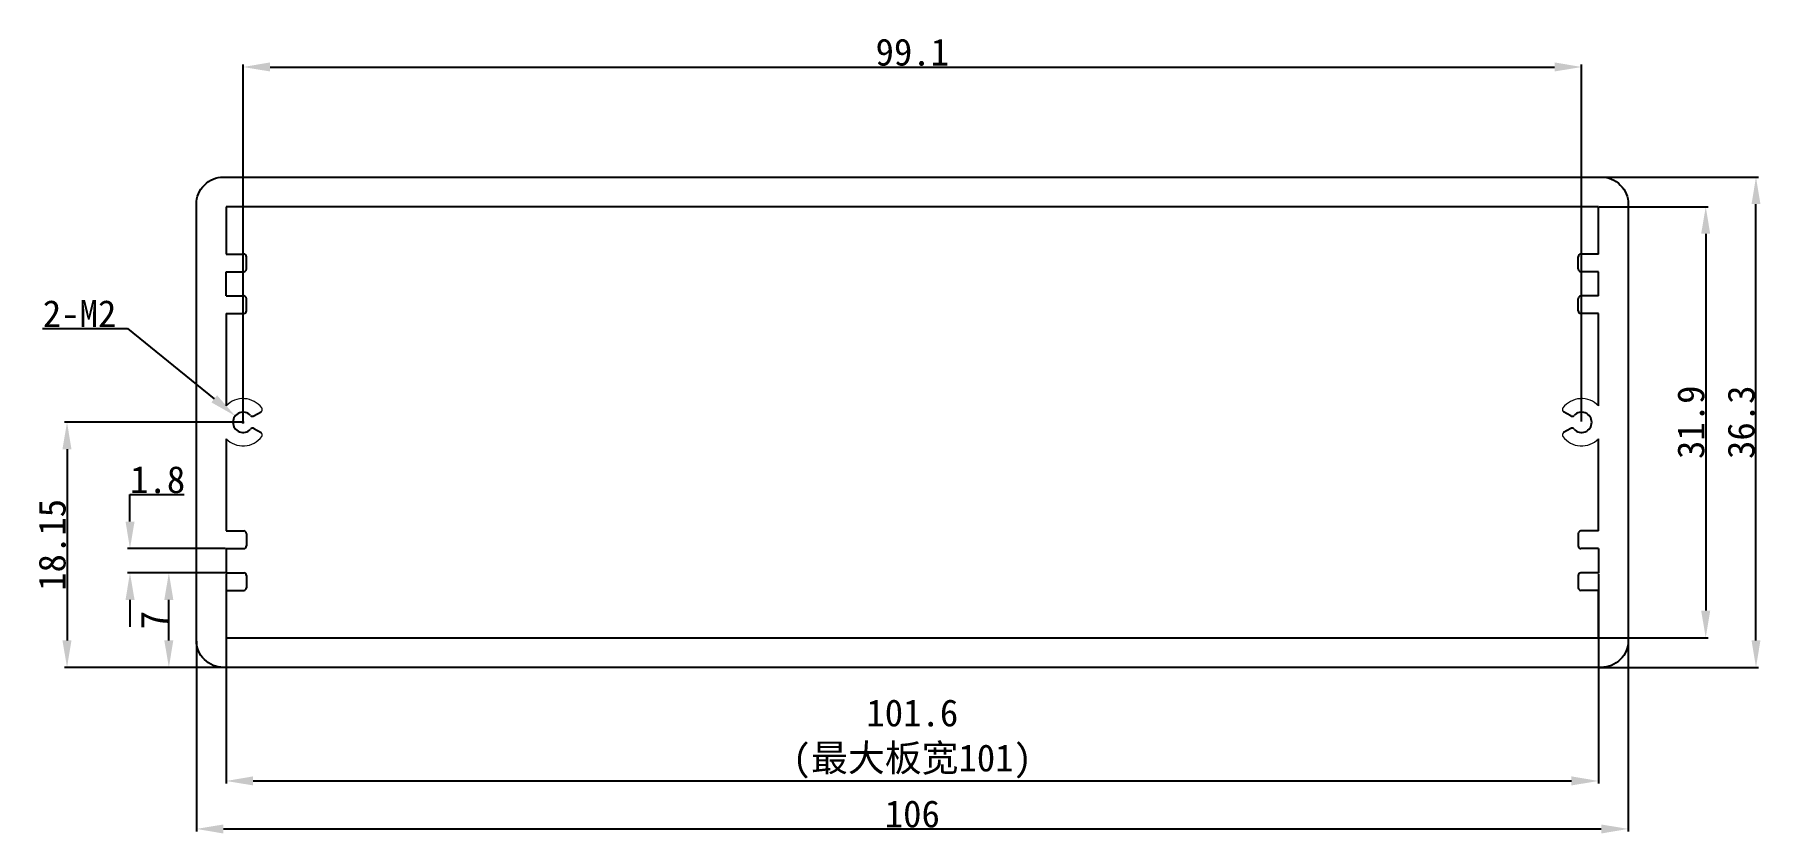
# Model space of a CAD drawing. Header units: inches. Extents: x 147 to 274, y 40 to 100.
import ezdxf

# ---------------------------------------------------------------- set-up
doc = ezdxf.new("R2010")
doc.units = ezdxf.units.IN
doc.header["$MEASUREMENT"] = 0
doc.header["$PDMODE"] = 3
for name, color, linetype, lineweight in [('1', 30, 'Continuous', 13), ('标注线', 7, 'Continuous', 13), ('粗实线', 7, 'Continuous', 25)]:
    doc.layers.add(name, color=color, linetype=linetype, lineweight=lineweight)
doc.styles.get("Standard").update_dxf_attribs({"font": 'simhei.ttf'})
doc.dimstyles.new('副本 Standard', dxfattribs={"dimtxt": 2, "dimasz": 2, "dimexe": 0.18, "dimexo": 0.0625, "dimgap": 0.09, "dimtad": 1, "dimtoh": 1, "dimdec": 5, "dimdsep": 46, "dimtxsty": 'Standard', "dimcen": 0.09, "dimadec": 0, "dimazin": 0, "dimtfac": 1, "dimtdec": 5, "dimtofl": 0, "dimtmove": 0, "dimatfit": 3, "dimfxl": 1, "dimtolj": 1, "dimtzin": 0, "dimarcsym": 0})

# ---------------------------------------------------------------- blocks, each defined once
blk = doc.blocks.new('*D28')
at = {"layer": '1', "color": 0, "lineweight": -2, "transparency": 16777216}
for p, q in [((160.75, 59.68), (160.75, 44.16)), ((262.35, 59.68), (262.35, 44.16)), ((162.75, 44.34), (260.35, 44.34))]:
    blk.add_line(p, q, dxfattribs=at)
at = {"layer": '1', "color": 0, "transparency": 16777216}
for points in [[(162.75, 44.68), (162.75, 44.01), (160.75, 44.34)], [(260.35, 44.68), (260.35, 44.01), (262.35, 44.34)]]:
    blk.add_solid(points, dxfattribs=at)
at = {"layer": 'Defpoints', "color": 0, "transparency": 16777216}
for p in [(160.75, 59.75), (262.35, 59.75), (262.35, 44.34)]:
    blk.add_point(p, dxfattribs=at)
at = {"layer": '1', "color": 0, "transparency": 16777216, "insert": (211.55, 47.45), "char_height": 2, "attachment_point": 5}
blk.add_mtext('\\A1;101.6\\P(最大板宽101)', dxfattribs=at)
blk = doc.blocks.new('*D32')
at = {"layer": 'Defpoints', "color": 0, "transparency": 16777216}
for p in [(161.42, 71.37), (162, 70.9)]:
    blk.add_point(p, dxfattribs=at)
at = {"layer": '标注线', "color": 0, "lineweight": -2, "transparency": 16777216}
for p, q in [((147.15, 77.85), (153.44, 77.85)), ((153.44, 77.85), (159.87, 72.63)), ((161.91, 70.9), (162.09, 70.9)), ((162, 70.81), (162, 70.99))]:
    blk.add_line(p, q, dxfattribs=at)
at = {"layer": '标注线', "color": 0, "transparency": 16777216}
blk.add_solid([(160.08, 72.89), (159.66, 72.37), (161.42, 71.37)], dxfattribs=at)
at = {"layer": '标注线', "color": 0, "transparency": 16777216, "insert": (149.9, 78.94), "char_height": 2, "attachment_point": 5}
blk.add_mtext('\\A1;2-M2', dxfattribs=at)
blk = doc.blocks.new('*D39')
at = {"layer": 'Defpoints', "color": 0, "transparency": 16777216}
for p in [(158.55, 54.75), (264.55, 54.75), (264.55, 40.79)]:
    blk.add_point(p, dxfattribs=at)
at = {"layer": '标注线', "color": 0, "lineweight": -2, "transparency": 16777216}
for p, q in [((158.55, 54.68), (158.55, 40.61)), ((264.55, 54.68), (264.55, 40.61)), ((160.55, 40.79), (262.55, 40.79))]:
    blk.add_line(p, q, dxfattribs=at)
at = {"layer": '标注线', "color": 0, "transparency": 16777216}
for points in [[(160.55, 41.12), (160.55, 40.45), (158.55, 40.79)], [(262.55, 41.12), (262.55, 40.45), (264.55, 40.79)]]:
    blk.add_solid(points, dxfattribs=at)
at = {"layer": '标注线', "color": 0, "transparency": 16777216, "insert": (211.55, 41.89), "char_height": 2, "attachment_point": 5}
blk.add_mtext('\\A1;106', dxfattribs=at)
blk = doc.blocks.new('*D41')
at = {"layer": 'Defpoints', "color": 0, "transparency": 16777216}
for p in [(153.63, 61.55), (160.75, 61.55), (160.75, 59.75)]:
    blk.add_point(p, dxfattribs=at)
at = {"layer": '标注线', "color": 0, "lineweight": -2, "transparency": 16777216}
for p, q in [((153.63, 63.55), (153.63, 65.55)), ((153.63, 65.55), (157.63, 65.55)), ((160.69, 61.55), (153.45, 61.55)), ((160.69, 59.75), (153.45, 59.75)), ((153.63, 57.75), (153.63, 55.75))]:
    blk.add_line(p, q, dxfattribs=at)
at = {"layer": '标注线', "color": 0, "transparency": 16777216}
for points in [[(153.3, 63.55), (153.97, 63.55), (153.63, 61.55)], [(153.3, 57.75), (153.97, 57.75), (153.63, 59.75)]]:
    blk.add_solid(points, dxfattribs=at)
at = {"layer": '标注线', "color": 0, "transparency": 16777216, "insert": (155.68, 66.64), "char_height": 2, "attachment_point": 5}
blk.add_mtext('\\A1;1.8', dxfattribs=at)
blk = doc.blocks.new('*D43')
at = {"layer": 'Defpoints', "color": 0, "transparency": 16777216}
for p in [(156.51, 59.75), (160.75, 59.75), (160.75, 52.75)]:
    blk.add_point(p, dxfattribs=at)
at = {"layer": '标注线', "color": 0, "lineweight": -2, "transparency": 16777216}
for p, q in [((160.69, 59.75), (156.33, 59.75)), ((156.51, 54.75), (156.51, 57.75)), ((160.69, 52.75), (156.33, 52.75))]:
    blk.add_line(p, q, dxfattribs=at)
at = {"layer": '标注线', "color": 0, "transparency": 16777216}
for points in [[(156.17, 57.75), (156.84, 57.75), (156.51, 59.75)], [(156.17, 54.75), (156.84, 54.75), (156.51, 52.75)]]:
    blk.add_solid(points, dxfattribs=at)
at = {"layer": '标注线', "color": 0, "transparency": 16777216, "insert": (155.42, 56.25), "char_height": 2, "attachment_point": 5, "rotation": 90}
blk.add_mtext('\\A1;7', dxfattribs=at)
blk = doc.blocks.new('*D45')
at = {"layer": 'Defpoints', "color": 0, "transparency": 16777216}
for p in [(262.35, 89.05), (274.01, 89.05), (262.35, 52.75)]:
    blk.add_point(p, dxfattribs=at)
at = {"layer": '标注线', "color": 0, "lineweight": -2, "transparency": 16777216}
for p, q in [((262.41, 89.05), (274.19, 89.05)), ((274.01, 54.75), (274.01, 87.05)), ((262.41, 52.75), (274.19, 52.75))]:
    blk.add_line(p, q, dxfattribs=at)
at = {"layer": '标注线', "color": 0, "transparency": 16777216}
for points in [[(273.68, 87.05), (274.34, 87.05), (274.01, 89.05)], [(273.68, 54.75), (274.34, 54.75), (274.01, 52.75)]]:
    blk.add_solid(points, dxfattribs=at)
at = {"layer": '标注线', "color": 0, "transparency": 16777216, "insert": (272.92, 70.9), "char_height": 2, "attachment_point": 5, "rotation": 90}
blk.add_mtext('\\A1;36.3', dxfattribs=at)
blk = doc.blocks.new('*D46')
at = {"layer": 'Defpoints', "color": 0, "transparency": 16777216}
for p in [(262.35, 86.85), (262.35, 54.95), (270.29, 54.95)]:
    blk.add_point(p, dxfattribs=at)
at = {"layer": '标注线', "color": 0, "lineweight": -2, "transparency": 16777216}
for p, q in [((262.41, 86.85), (270.47, 86.85)), ((270.29, 84.85), (270.29, 56.95)), ((262.41, 54.95), (270.47, 54.95))]:
    blk.add_line(p, q, dxfattribs=at)
at = {"layer": '标注线', "color": 0, "transparency": 16777216}
for points in [[(269.95, 84.85), (270.62, 84.85), (270.29, 86.85)], [(269.95, 56.95), (270.62, 56.95), (270.29, 54.95)]]:
    blk.add_solid(points, dxfattribs=at)
at = {"layer": '标注线', "color": 0, "transparency": 16777216, "insert": (269.2, 70.9), "char_height": 2, "attachment_point": 5, "rotation": 90}
blk.add_mtext('\\A1;31.9', dxfattribs=at)
blk = doc.blocks.new('*D51')
at = {"layer": 'Defpoints', "color": 0, "transparency": 16777216}
for p in [(261.1, 97.2), (162, 70.9), (261.1, 70.9)]:
    blk.add_point(p, dxfattribs=at)
at = {"layer": '标注线', "color": 0, "lineweight": -2, "transparency": 16777216}
for p, q in [((162, 70.96), (162, 97.38)), ((164, 97.2), (259.1, 97.2)), ((261.1, 70.96), (261.1, 97.38))]:
    blk.add_line(p, q, dxfattribs=at)
at = {"layer": '标注线', "color": 0, "transparency": 16777216}
for points in [[(164, 97.54), (164, 96.87), (162, 97.2)], [(259.1, 97.54), (259.1, 96.87), (261.1, 97.2)]]:
    blk.add_solid(points, dxfattribs=at)
at = {"layer": '标注线', "color": 0, "transparency": 16777216, "insert": (211.55, 98.29), "char_height": 2, "attachment_point": 5}
blk.add_mtext('\\A1;99.1', dxfattribs=at)
blk = doc.blocks.new('*D52')
at = {"layer": 'Defpoints', "color": 0, "transparency": 16777216}
for p in [(162, 70.9), (148.97, 52.75), (162, 52.75)]:
    blk.add_point(p, dxfattribs=at)
at = {"layer": '标注线', "color": 0, "lineweight": -2, "transparency": 16777216}
for p, q in [((161.94, 70.9), (148.79, 70.9)), ((148.97, 68.9), (148.97, 54.75)), ((161.94, 52.75), (148.79, 52.75))]:
    blk.add_line(p, q, dxfattribs=at)
at = {"layer": '标注线', "color": 0, "transparency": 16777216}
for points in [[(148.63, 68.9), (149.3, 68.9), (148.97, 70.9)], [(148.63, 54.75), (149.3, 54.75), (148.97, 52.75)]]:
    blk.add_solid(points, dxfattribs=at)
at = {"layer": '标注线', "color": 0, "transparency": 16777216, "insert": (147.88, 61.82), "char_height": 2, "attachment_point": 5, "rotation": 90}
blk.add_mtext('\\A1;18.15', dxfattribs=at)

msp = doc.modelspace()

# ---------------------------------------------------------------- linework, layer by layer
at = {"layer": '标注线'}
for centre, radius, start, end in [((162.00107, 70.897465), 1.75, 37.4136738, 135.5846914), ((163.232188, 71.839192), 0.2, 300, 37.4136738), ((259.869952, 71.839192), 0.2, 142.5863262, 240), ((261.10107, 70.897465), 1.75, 44.4153086, 142.5863262), ((162.00107, 70.897465), 1.75, 224.4153086, 322.5863262), ((163.232188, 69.955739), 0.2, 322.5863262, 60), ((259.869952, 69.955739), 0.2, 120, 217.4136738), ((261.10107, 70.897465), 1.75, 217.4136738, 315.5846914)]:
    msp.add_arc(centre, radius, start, end, dxfattribs=at)
at = {"layer": '粗实线'}
for p, q in [((262.35107, 86.847465), (160.75107, 86.847465)), ((160.75107, 86.847465), (160.75107, 83.347465)), ((262.35107, 83.347465), (262.35107, 86.847465)), ((160.75107, 83.347465), (162.05107, 83.347465)), ((162.25107, 82.247465), (162.25107, 83.147465)), ((260.85107, 82.247465), (260.85107, 83.147465)), ((262.35107, 83.347465), (261.05107, 83.347465)), ((160.75107, 80.247465), (160.75107, 82.047465)), ((160.75107, 82.047465), (162.05107, 82.047465)), ((262.35107, 82.047465), (261.05107, 82.047465)), ((262.35107, 80.247465), (262.35107, 82.047465)), ((160.75107, 80.247465), (162.05107, 80.247465)), ((162.25107, 79.147465), (162.25107, 80.047465)), ((260.85107, 79.147465), (260.85107, 80.047465)), ((262.35107, 80.247465), (261.05107, 80.247465)), ((160.75107, 78.947465), (162.05107, 78.947465)), ((160.75107, 78.947465), (160.75107, 72.12221)), ((262.35107, 78.947465), (261.05107, 78.947465)), ((262.35107, 72.12221), (262.35107, 78.947465)), ((162.805355, 71.36182), (163.332188, 71.665987)), ((260.296784, 71.36182), (259.769952, 71.665987)), ((162.805355, 70.433111), (163.332188, 70.128944)), ((260.296784, 70.433111), (259.769952, 70.128944)), ((160.75107, 69.672721), (160.75107, 62.847465)), ((262.35107, 62.847465), (262.35107, 69.672721)), ((160.75107, 62.847465), (162.05107, 62.847465)), ((162.25107, 62.647465), (162.25107, 61.747465)), ((260.85107, 62.647465), (260.85107, 61.747465)), ((262.35107, 62.847465), (261.05107, 62.847465)), ((160.75107, 61.547465), (162.05107, 61.547465)), ((160.75107, 61.547465), (160.75107, 59.747465)), ((262.35107, 61.547465), (261.05107, 61.547465)), ((262.35107, 61.547465), (262.35107, 59.747465)), ((160.75107, 59.747465), (162.05107, 59.747465)), ((162.25107, 59.547465), (162.25107, 58.647465)), ((260.85107, 59.547465), (260.85107, 58.647465)), ((262.35107, 59.747465), (261.05107, 59.747465)), ((160.75107, 58.447465), (162.05107, 58.447465)), ((160.75107, 58.447465), (160.75107, 54.947465)), ((262.35107, 58.447465), (261.05107, 58.447465)), ((262.35107, 54.947465), (262.35107, 58.447465)), ((160.75107, 54.947465), (262.35107, 54.947465))]:
    msp.add_line(p, q, dxfattribs=at)
msp.add_lwpolyline([(160.55107, 89.047465), (262.55107, 89.047465, -0.4142135624), (264.55107, 87.047465), (264.55107, 54.747465, -0.4142135624), (262.55107, 52.747465), (160.55107, 52.747465, -0.4142135624), (158.55107, 54.747465), (158.55107, 87.047465, -0.4142135624)], format="xyb", close=True, dxfattribs=at)
msp.add_lwpolyline([(262.35107, 67.445542), (262.35107, 69.672721)], dxfattribs=at)
for centre, radius, start, end in [((162.05107, 83.147465), 0.2, 360, 90), ((261.05107, 83.147465), 0.2, 90, 180), ((162.05107, 82.247465), 0.2, 270, 360), ((261.05107, 82.247465), 0.2, 180, 270), ((162.05107, 80.047465), 0.2, 0, 90), ((261.05107, 80.047465), 0.2, 90, 180), ((162.05107, 79.147465), 0.2, 270, 0), ((261.05107, 79.147465), 0.2, 180, 270), ((162.00107, 70.897465), 0.75, 42.15319747, 317.84680253), ((261.10107, 70.897465), 0.75, 222.15319747, 137.84680253), ((162.705355, 71.535025), 0.2, 222.15319747, 300), ((162.705355, 70.259906), 0.2, 60, 137.84680253), ((260.396784, 71.535025), 0.2, 240, 317.84680253), ((260.396784, 70.259906), 0.2, 42.15319747, 120), ((162.05107, 62.647465), 0.2, 0, 90), ((261.05107, 62.647465), 0.2, 90, 180), ((162.05107, 61.747465), 0.2, 270, 0), ((261.05107, 61.747465), 0.2, 180, 270), ((162.05107, 59.547465), 0.2, 0, 90), ((261.05107, 59.547465), 0.2, 90, 180), ((162.05107, 58.647465), 0.2, 270, 0), ((261.05107, 58.647465), 0.2, 180, 270)]:
    msp.add_arc(centre, radius, start, end, dxfattribs=at)

# ---------------------------------------------------------------- dimensions: what is measured, and where the dimension line sits
at = {"layer": '1'}
dim = msp.add_linear_dim(base=(262.35107, 44.342615), p1=(160.75107, 59.747465), p2=(262.35107, 59.747465), text='<>\\P(最大板宽101)', dimstyle='副本 Standard', dxfattribs=at)
dim.commit()
dim.dimension.update_dxf_attribs({"geometry": '*D28', "text_midpoint": (211.55107, 44.342615), "dimtype": 160})
at = {"layer": '标注线'}
for base, p1, p2, picture, middle in [((261.10107, 97.203428), (162.00107, 70.897465), (261.10107, 70.897465), '*D51', (211.55107, 98.293428)), ((264.55107, 40.7856), (158.55107, 54.747465), (264.55107, 54.747465), '*D39', (211.55107, 41.886836))]:
    dim = msp.add_linear_dim(base=base, p1=p1, p2=p2, dimstyle='副本 Standard', dxfattribs=at)
    dim.commit()
    dim.dimension.update_dxf_attribs({"geometry": picture, "text_midpoint": middle})
for base, p1, p2, picture, middle in [((274.008828, 89.047465), (262.35107, 52.747465), (262.35107, 89.047465), '*D45', (272.918828, 70.897465)), ((270.287364, 54.947465), (262.35107, 86.847465), (262.35107, 54.947465), '*D46', (269.197364, 70.897465)), ((148.965549, 52.747465), (162.00107, 70.897465), (162.00107, 52.747465), '*D52', (147.875549, 61.822465)), ((153.634561, 61.547465), (160.75107, 59.747465), (160.75107, 61.547465), '*D41', (155.679617, 66.637465)), ((156.508091, 59.747465), (160.75107, 52.747465), (160.75107, 59.747465), '*D43', (155.418091, 56.247465))]:
    dim = msp.add_linear_dim(base=base, p1=p1, p2=p2, angle=90, dimstyle='副本 Standard', dxfattribs=at)
    dim.commit()
    dim.dimension.update_dxf_attribs({"geometry": picture, "text_midpoint": middle})
dim = msp.add_radius_dim(center=(162.00107, 70.897465), mpoint=(161.41909, 71.37054), text='2-M2', dimstyle='副本 Standard', dxfattribs=at)
dim.commit()
dim.dimension.update_dxf_attribs({"geometry": '*D32', "text_midpoint": (149.898957, 77.853243), "dimtype": 164})

doc.saveas('drawing.dxf')
